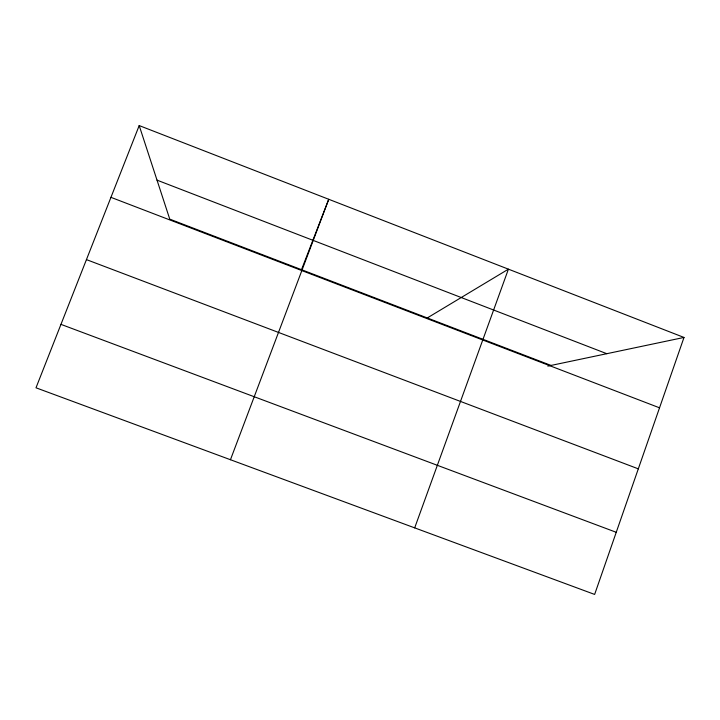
<?xml version="1.0" encoding="UTF-8"?>
<svg xmlns="http://www.w3.org/2000/svg" width="720" height="720" viewBox="0 0 720 720"><rect width="100%" height="100%" fill="white"/><g stroke="black" fill="none" stroke-linecap="round" stroke-linejoin="round"><path stroke-width="1.08" d="M684 337.446L594.639 594.432L36 387.801L139.194 125.568L684 337.446L547.83 366.111M414.684 527.868L508.419 269.163L427.275 317.943M230.454 459.729L328.743 199.287L301.5 269.685M60.966 324.369L616.248 532.296M86.445 259.614L638.307 468.846M551.043 365.436L169.758 219.132L139.194 125.568M110.952 197.343L659.529 407.817M157.014 180.135L606.807 353.7"/></g></svg>
